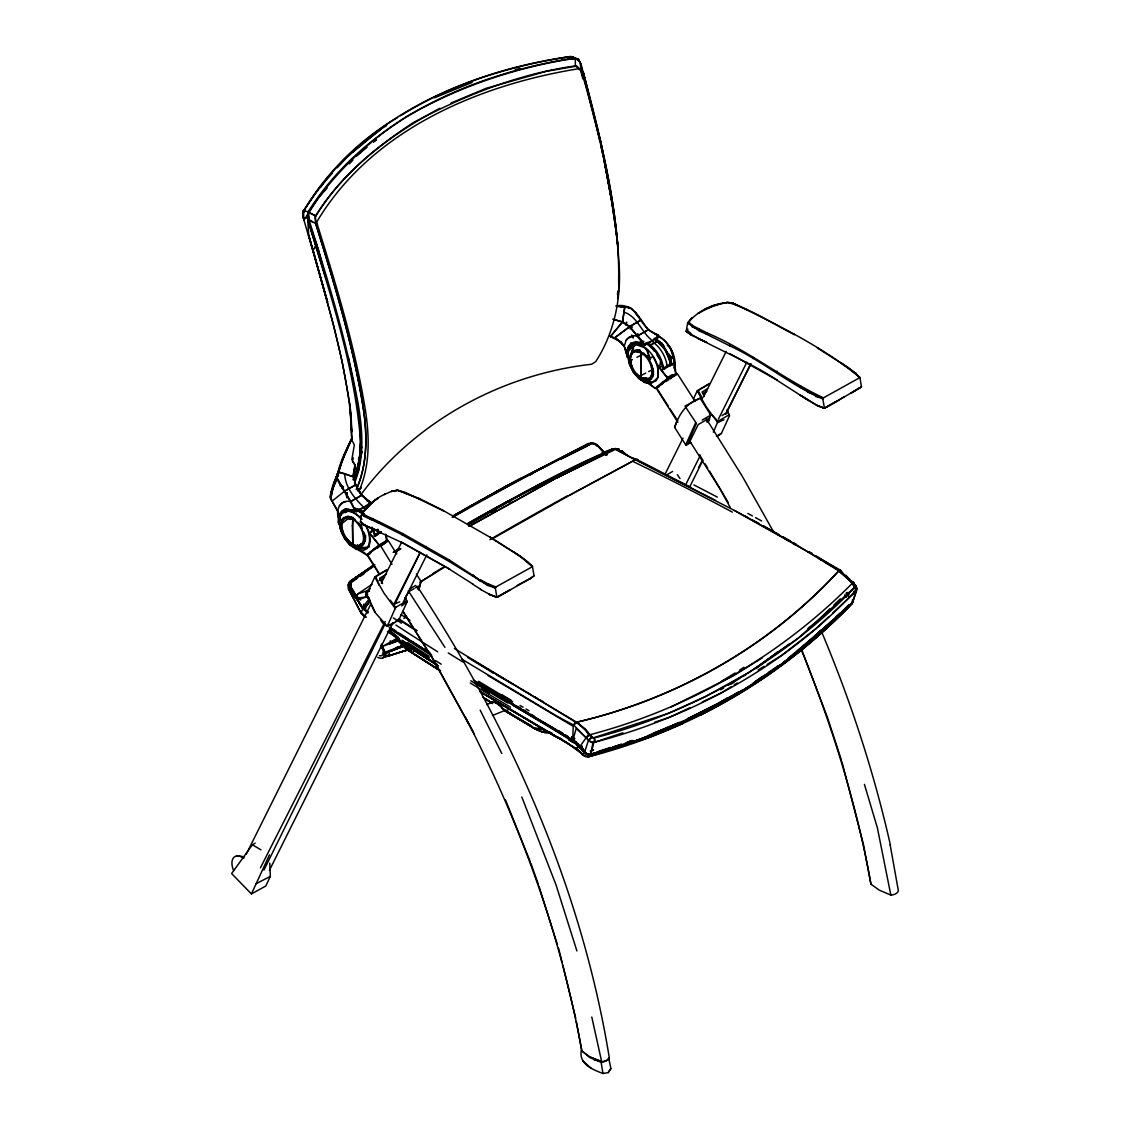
<?xml version="1.0" encoding="UTF-8"?>
<svg xmlns="http://www.w3.org/2000/svg" width="1130" height="1130" viewBox="0 0 1130 1130"><rect width="100%" height="100%" fill="white"/><g stroke="black" fill="none" stroke-linecap="round" stroke-linejoin="round"><path stroke-width="1.5" d="M354.467 483.23C364.806 457.82 362.546 429.626 358.041 403.212C346.543 341.147 328.11 280.607 309.21 220.463L312.417 222.045M619.254 266.948C621.048 300.029 613.858 333.548 595.764 361.586L591.682 364.241C501.127 374.369 415.148 421.617 360.611 494.997M359.99 603.491L362.25 607.94C359.284 599.691 344.749 590.157 350.78 580.848L374.892 564.562M631.825 350.879L631.783 354.269L633.633 345.441L635.314 343.577L631.543 345.978M417.281 586.456C510.915 728.822 581.795 888.773 609.282 1057.652A8.899 5.41 2.8 0 1 601.739 1062.002L590.044 1056.988L581.837 1051.041L576.342 1021.52M890.129 844.76L898.378 890.751A8.899 5.41 2.8 0 1 890.836 895.101L879.14 890.073L870.933 884.14L863.475 844.576L841.935 761.846M347.235 497.016L347.305 493.81M369.778 588.815L365.739 592.445L366.445 596.951L369.016 599.126L362.504 607.615L367.787 612.446M582.868 78.959L580.693 70.681L580.905 63.577L600.948 142.634L613.689 211.734M454.359 648.507L579.987 724.711L594.691 739.458L590.637 754.473L585.736 753.597L575.283 742.184L542.386 721.858M365.696 616.599L360.654 612.276L348.478 589.083L347.786 584.846L350.78 580.848L350.667 586.498L358.817 599.748M690.967 442.748L685.726 444.895L674.638 427.408L676.573 421.942M338.463 518.571L338.054 511.777L330.299 497.85L330.638 493.485L332.87 485.18L338.562 472.072L344.678 473.654C345.074 487.087 354.594 498.57 363.945 507.427L369.51 503.344L369.877 502.017L366.727 500.604M349.565 583.165L349.65 581.583L374.016 564.972M361.657 450.955L360.738 453.596L359.721 453.681L360.385 452.579M618.675 288.899C620.328 262.541 617.178 236.099 612.969 210.109M580.693 70.681L580.312 62.164L575.241 58.308C516.255 67.179 459.119 86.516 407.337 116.136C368.253 140.911 333.774 173.384 308.575 212.313L309.083 219.615L315.736 223.655C333.265 279.378 350.06 335.511 360.823 393C366.727 424.795 369.807 459.091 356.416 489.53M416.377 574.04L420.982 581.357L418.806 590.171M709.202 420.544L710.304 414.329L700.162 398.226L685.006 406.108L696.391 423.425L687.012 444.966M633.125 352.588L633.534 346.091A22.148 12.783 60 0 1 635.06 343.718M618.746 270.508L619.014 267.061L618.661 279.407M651.53 368.196L651.812 364.99M654.807 334.311L657.943 334.96L658.112 337.672L658.578 335.398L648.281 329.791L646.219 330.921L637.772 335.794L641.798 341.514L629.848 326.499L622.531 321.782L624.805 306.823L617.164 306.032M346.938 495.999L347.263 492.609M338.506 517.893C335.229 509.884 340.85 499.022 350.385 501.621L354.919 510.52L344.791 509.206L339.396 514.093L338.647 523.586L338.647 519.447M617.587 298.574L618.491 290.509M353.28 474.162L355.216 465.461L353.492 479.671M617.46 294.478L617.856 291.102M618.633 284.365C620.328 212.143 600.553 141.603 583.25 72.08C598.307 128.594 612.587 185.814 617.7 244.207L615.059 221.212M354.721 469.854L354.975 465.08L352.546 461.111M337.927 511.678L330.68 498.711L332.601 489.106L336.952 478.979C338.294 464.868 345.667 451.025 351.896 438.2M372.038 527.145L371.304 532.103L369.468 533.035L370.188 540.719M657.83 335.737L658.578 335.398L652.575 340.78L643.832 343.859L637.772 335.794L648.281 329.791C639.608 318.829 633.054 302.445 616.076 305.962M573.927 725.319L575.099 722.677L573.927 725.319L589.648 741.421L593.052 742.438L594.846 740.955L594.691 739.458M330.214 496.847C336.302 476.719 342.644 456.393 352.278 437.437M330.68 498.711L333.548 486.296L336.952 478.979L350.385 501.621M392.35 654.807L387.83 656.191L389.483 654.892L388.889 651.982M351.797 459.825L354.34 444.966L351.953 440.276L349.806 404.088L342.122 361.402L333.308 324.013L308.674 235.111L307.741 219.785C329.565 292.585 354.905 365.668 360.583 441.901C359.199 451.943 360.724 462.354 358.154 472.199M364.51 533.275L364.072 539.293L364.976 541.016L363.804 543.092L360.639 543.94M489.12 594.281L496.988 597.318L489.12 594.281L496.988 597.318L530.012 578.701L534.01 575.862L532.513 566.624L520.803 556.624L490.491 537.499L442.932 510.365L419.456 498.613L397.689 490.208L392.039 491.084L384.412 494.502L385.132 494.149C375.697 498.175 368.182 505.378 361.911 513.331L360.399 521.749L363.069 524.617L402.718 542.909L449.655 569.167L402.718 542.909M851.13 393.042L861.456 386.813L851.13 393.042L861.456 386.813L859.958 377.575C821.99 346.274 776.508 324.381 732.424 302.854C715.813 301.442 698.227 310.524 687.662 322.982L686.15 331.401C715.488 349.029 748.371 360.993 777.115 380.118L730.164 353.845M408.848 648.987A4.125 2.387 0 0 1 406.941 647.236L407.139 646.176M420.982 581.357L418.863 589.239M710.304 414.329L708.171 422.21M361.812 446.859L354.862 478.71C367.434 438.765 355.809 396.814 348.294 357.179M547.768 724.711L575 741.69L584.591 752.227L587.826 754.374L590.637 754.473L593.052 742.438M365.739 592.445L365.668 595.213L366.826 595.75L367.617 594.535L366.445 596.951L357.363 599.959L362.772 607.601L367.208 611.655M626.034 324.847L626.684 322.064M625.992 325.045L626.543 322.643M330.737 493.683L338.054 472.171L334.099 482.397M369.665 503.09L366.982 506.367M353.295 457.862L352.504 461.04L355.088 465.08C351.232 477.948 356.43 492.242 367.151 500.096L361.727 495.18L350.794 501.536L355.216 510.506L363.945 507.427M346.402 496.056L346.981 493.754M628.817 357.377L627.39 357.038L624.17 346.317L626.062 340.427L627.531 338.506L633.478 335.78L637.136 335.935L643.493 343.873L638.422 342.348A23.561 13.701 55.9 0 0 631.5 343.365L629.791 344.735A23.631 13.659 55.8 0 0 626.995 352.108L627.249 356.925L628.266 357.589M395.331 608.66L384.059 593.264L374.793 577.049C388.522 569.407 394.017 565.212 374.793 577.049L366.713 594.521L374.722 612.065L387.251 626.303L395.67 607.361L406.616 601.047L405.345 597.827M727.197 410.797L728.991 414.922L718.044 421.236L713.298 432.168M600.016 141.377L580.17 62.503L578.037 58.944L574.888 57.884C471.422 73.987 365.753 120.613 307.996 211.96L307.233 217.765L308.886 218.881L308.207 214.982L307.233 217.765L303.419 218.09L303.405 210.632L303.334 217.991L327.629 302.091L311.668 245.38M360.018 453.215L360.865 450.15M353.167 479.727L353.902 477.157L355.625 484.855L344.622 491.155L350.794 501.536L361.727 495.18L369.877 502.017L369.496 504.305L369.326 501.593M355.682 473.639L357.659 466.944M358.634 463.583L362.08 451.859M358.62 463.851L361.487 454.133M853.094 594.479L854.139 591.145M730.856 697.775C775.491 672.223 816.439 640.3 852.26 603.42L856.06 591.287L832.852 612.94M369.369 597.911L366.445 596.951L356.699 598.123L356.529 596.245L357.786 593.914L372.067 584.309M331.203 492.454L333.915 484.078M488.188 675.613L573.221 726.322L572.741 740.079L579.916 746.52L584.521 752.41L588.419 740.461L591.117 737.904C588.928 730.926 582.063 726.576 576.54 722.24L574.591 724.033M584.591 752.227L587.826 754.374L590.637 754.473L622.291 745.292L656.417 733.229L685.43 720.997L744.755 689.568L784.856 662.505L852.26 603.42L856.752 590.255L856.597 587.431L853.404 582.261L851.893 582.769L838.799 570.834L793.726 543.248L734.486 510.478L615.327 449.415L555.536 478.47L469.049 526.396M492.864 702.408C496.536 700.219 501.889 707.38 504.15 710.261L537.937 730.319L545.267 732.847L552.033 733.088M417.45 589.041L418.51 586.046L415.416 587.826M706.759 422.013L707.818 419.004L698.185 424.569L689.893 441.435M839.844 570.325L840.904 570.678L838.799 570.834C769.502 646.657 676.319 698.905 576.54 722.24L585.552 729.698L588.617 734.881L587.021 737.17L590.058 734.698C688.975 708.694 780.265 655.852 852.317 583.278L853.814 582.769M359.001 491.084C369.807 466.662 369.524 439.175 365.88 413.199C355.752 348.958 336.599 286.582 317.375 224.588L316.894 221.72C371.29 130.444 477.609 85.061 578.659 68.718L580.764 69.382C598.66 127.224 610.85 186.761 617.941 246.877M358.478 459.896L361.529 452.028M358.959 458.568L360.738 453.596M356.374 489.276C366.445 466.45 367.222 440.841 364.383 416.391C355.06 350.625 335.172 286.978 315.736 223.655L315.425 215.802L308.575 212.313L315.595 215.872C339.932 176.845 375.443 147.465 413.481 122.464C464.43 95.584 518.034 73.944 575.396 65.879L579.634 69.721M628.478 456.322L622.22 451.138L624 453.37M352.885 475.659L354.001 472.962M674.638 427.408C678.862 414.329 686.574 402.789 700.162 398.226M852.26 603.42L852.995 599.578L851.879 603.66C781.056 677.251 689.06 729.359 590.284 754.699L589.86 754.289M636.458 336.359L637.814 333.576M362.702 608.533L364.044 606.542M380.485 619.65C386.545 630.808 391.503 624.65 399.045 619.494L407.111 601.866L405.289 597.445M717.282 436.378L721.406 433.383L729.486 415.741L727.042 409.851M633.28 372.01L629.565 364.552L627.955 353.619L628.562 350.611L636.02 344.65L644.679 347.772L647.589 350.159L649.143 358.973L652.773 356.444A21.456 12.388 60 0 1 655.598 381.276L645.131 382.788L638.846 378.649L633.28 372.01L629.212 357.857L632.051 350.837L638.944 350.088L649.143 358.973L653.225 369.284A17.148 9.902 60 0 1 641.035 379.03L633.549 371.431M673.452 357.617L669.624 346.712M381.432 581.371L383.635 576.597M255.196 843.149L252.386 844.774L231.622 873.532L251.411 893.943L269.463 854.887M693.495 398.876L697.168 390.923C716.392 379.087 710.897 383.296 697.168 390.923L706.434 407.139L717.705 422.549L723.977 419.753M703.806 395.246L705.275 392.068M352.037 438.158L341.119 463.526L337.079 477.905L344.622 491.155L355.512 484.883M333.76 483.795L339.438 471.62M588.617 734.881L586.357 737.989L591.315 742.156M397.591 117.534C358.916 140.12 325.892 172.961 303.349 211.677L303.419 218.09L302.854 213.598L304.803 210.703M269.802 863.165L270.324 876.414L265.762 886.033L251.411 893.943M632.447 347.913L633.633 345.441M263.954 870.058L385.231 623.661M394.554 604.705L420.219 552.584M695.614 422.804L685.726 444.895L689.922 442.565M689.639 487.03L702.987 460.193M725.742 414.413L750.857 363.902M351.374 439.838L343.972 455.997L338.562 472.072L353.732 476.973L344.678 473.654M246.213 854.28L371.064 603.618M381.276 583.122L401.687 542.132M269.406 870.354L393.014 622.644M403.241 602.135L426.858 554.802M664.963 474.374L683.014 438.115M703.439 397.124L726.209 351.402M686.207 483.697L700.374 455.291M718.482 419.004L746.831 362.207M336.231 479.459L338.534 474.854M496.861 597.318L510.35 589.719L496.861 597.318L495.35 588.08L488.118 585.51L449.655 560.198L402.718 533.572L379.242 521.82L378.635 523.049L364.058 516.297L361.911 513.331L372.151 502.596L378.225 497.836L377.505 498.189M472.51 576.173L473.131 574.944L480.024 581.088L480.589 579.845L488.64 584.238L488.118 585.51L449.048 561.426L402.111 534.801L402.718 533.572M425.572 547.669L426.194 546.44M449.048 561.426L449.655 560.198M687.662 322.982L692.704 325.652L692.012 326.824L699.456 329.423L698.792 330.624L706.702 332.771L692.704 325.652L688.763 322.149L691.857 317.982L687.662 322.982L698.792 330.624L706.081 334L706.702 332.771C747.933 350.187 783.245 378.96 823.431 397.859L859.958 377.575L848.263 367.575L817.315 347.927L817.936 348.45M851.625 392.689L824.448 408.269L822.81 399.017C789.997 384.85 762.185 360.738 729.556 345.752L730.164 344.523M753.018 358.62L753.639 357.391M776.494 372.377L777.115 371.149M800.577 385.895L799.969 387.124L808.049 390.782L807.47 392.039L816.1 395.189L815.563 396.461L823.431 397.859L822.81 399.017M405.02 598.123L408.862 591.611L414.103 588.589M698.608 467.58L702.563 459.726M726.279 412.563L750.8 363.846M260.437 867.812L385.146 621.528M393.876 604.282L420.092 552.514M608.194 1072.61L610.878 1068.5L608.689 1057.991L607.545 1059.94L601.146 1062.355L589.45 1057.327L581.272 1050.293C578.758 1064.149 592.629 1069.531 602.968 1073.5L608.194 1072.61L610.878 1068.5M570.113 57.235L572.006 56.585L574.888 57.884L570.509 56.5C466.831 71.162 360.329 118.029 303.97 210.378L303.137 211.296L318.137 189.713L332.559 172.848M495.985 586.922L495.35 588.08L488.64 584.238L495.985 586.922L532.513 566.624M357.476 544.787L358.422 546.044L362.08 544.462L364.976 541.016A15.636 9.026 60 0 0 365.47 535.225M314.973 247.272L316.824 244.264M316.753 244.758L313.024 250.436L308.561 234.998L311.188 243.755M304.012 220.138L318.886 197.072L325.369 189.162M480.405 691.588L566.3 742.269L580.184 752.453L578.122 750.038L574.76 747.622L584.563 755.956L588.73 756.761C687.111 731.477 778.697 679.61 849.266 606.344L849.972 605.242M349.128 583.377L350.78 580.848M370.061 599.988L364.58 609.48L363.295 608.35L367.617 612.05M571.173 738.497L573.984 740.249L573.249 741.351L584.309 752.566A5.212 4.068 37.6 0 0 588.772 754.897L590.143 754.755C640.894 741.139 690.515 721.957 735.432 694.47M587.543 735.757L579.916 746.52L582.176 748.908L577.585 745.193M320.426 187.538L324.324 181.746M683.071 723.426L649.637 737.325L588.73 756.761L585.608 756.577L582.769 754.755L585.255 751.747L581.95 747.778M611.217 747.65L590.143 754.755L588.73 756.761L587.727 756.436M844.11 611.132L850.749 604.296M687.902 329.07L686.15 331.401L691.56 335.285L706.702 342.334L698.298 338.859M395.994 647.773L404.639 645.145L406.108 643.196M360.654 612.276L363.154 609.056L349.933 588.306L348.478 589.083M358.069 491.423L361.346 487.411M358.733 490.575L360.964 487.835M345.003 512.074L348.789 509.037M318.886 197.072L327.093 188.131M349.368 163.878L352.885 160.05M356.402 156.222L366.643 147.084M337.249 167.749L347.828 156.307M849.195 604.607C824.632 632.221 795.308 655.216 765.052 676.263A808.953 657.985 51.4 0 1 718.765 704.428M851.512 581.046L855.707 586.145L856.978 588.885L856.017 590.171C786.423 665.203 693.199 716.434 594.606 742.226L622.913 732.805M626.062 340.427L629.255 337.093L633.478 335.78M339.268 505.929L342.291 502.779L345.865 501.579M840.48 612.94L822.259 630.286L787.596 658.776M654.115 338.237C664.595 343.054 668.141 354.834 672.209 364.637L667.124 365.781L662.9 369.185L672.209 364.637L670.161 359.552L673.72 357.391L676.023 373.748L669.906 377.138L666.361 376.459L656.827 363.761A21.625 12.487 60 0 0 632.574 345.286A21.625 12.487 60 0 0 635.908 375.33L641.134 379.892L648.083 383.084L655.457 388.423L658.55 385.514A37.996 2.712 -32.9 0 1 667.788 378.493L676.023 373.748C672.731 366.346 675.232 357.8 671.573 350.47A21.625 12.487 60 0 0 658.31 336.274M576.54 722.24C676.545 699.089 769.05 646.289 838.799 570.834L849.223 579.732L854.337 585.834L854.421 587.755C783.867 660.866 692.422 712.748 594.154 738.017M849.167 604.522L835.748 617.827L797.286 650.894M847.076 607.926L807.159 644.594L793.345 655.414M657.716 387.166L655.457 388.423L648.083 383.084L643.719 381.615L651.092 383.692L658.183 377.364L658.098 366.402L663.013 366.911L664.03 369.369L668.197 365.922L672.209 364.637M818.629 633.04L822.315 629.466M830.14 608.618L816.171 621.994L807.964 628.351M833.94 604.96L840.296 598.872M813.106 638.549L806.764 644.524L813.205 638.959M818.177 633.761L821.976 630.173M829.59 622.983L832.118 620.596M385.711 534.575L386.488 540.776L379.172 545.126L366.826 555.056L364.199 552.542L350.046 544.914A21.625 12.487 60 0 1 340.384 516.099A21.625 12.487 60 0 1 361.106 518.458M655.457 388.423L667.802 378.493L673.494 375.315L670.005 378.903L674.667 375.075L672.647 376.813M828.996 616.542L816.1 628.577L781.96 655.188L767.072 664.454M822.202 631.515C786.127 665.288 744.359 692.718 700.431 715.191M826.058 627.913L840.24 614.734M356.275 155.954L366.855 147.253M818.29 632.602L820.832 630.243M835.974 618.308L827.132 626.444M838.517 615.963L841.073 613.604M818.36 634.509L822.117 631.048M633.534 346.091L635.795 344.029M832.372 620.37L799.984 650.047L783.923 662.42M836.256 616.811L840.141 613.251M844.025 609.692L849.209 604.946M789.164 644.1L755.306 668.367M385.768 534.264L387.392 540.38L375.555 547.768L366.826 555.056L352.504 546.539L355.131 545.31M372.095 528.656L375.414 536.001L381.347 531.75L375.414 536.001L374.27 535.832L378.084 532.668M379.383 574.407L367.165 555.113L380.203 545.14A8.8 1.836 -21.3 0 0 388.183 540.521L396.644 553.855M383.254 544.575L386.87 541.553M677.873 422.338L656.248 388.212L669.285 378.239A8.8 1.836 -21.3 0 0 677.28 373.62L695.035 401.277M353.069 151.971L380.612 129.258L386.573 125.614M363.352 607.107L364.75 605.963L365.597 608.307L364.891 608.9L363.352 607.107L364.157 608.152M674.808 375.64L677.28 373.62M655.612 339.735L658.324 337.249L658.154 336.26M795.096 653.917L769.587 673.042M800.28 649.736L805.464 645.569M369.115 602.488C361.346 613.731 359.425 603.448 356.529 596.245M650.131 381.46L648.083 383.084L645.075 378.07L641.134 379.892M373.606 141.9L376.318 139.767M630.032 328.844L632.461 326.909M369.369 602.417L362.772 607.601L359.411 602.728M789.206 658.663L756.662 681.842L746.04 688.156M376.982 548.431L387.392 540.38L369.934 552.146M755.998 668.607L777.878 651.657M344.226 491.423L332.093 501.113L330.44 497.793M350.286 519.518L352.927 517.512M624.17 346.317L620.695 341.839L614.833 338.124L617.573 339.494L624.212 346.204L621.006 342.122L610.242 336.415L614.494 337.969L629.424 326.768L637.136 335.935M777.638 666.714L780.406 664.595M783.189 662.491L785.957 660.372M798.444 650.866L805.379 645.583M362.561 514.743L359.82 516.806L362.066 519.263M378.225 497.836L371.431 502.963L372.151 502.596L361.911 513.331M614.494 337.969L629.509 326.853L622.376 322.149L614.946 319.832M369.934 588.772L367.307 590.75L369.411 591.131L366.939 590.877L357.786 593.914M590.044 738.766L592.134 737.212L593.095 737.918L668.734 713.2L705.219 696.702L749.204 672.308L798.416 638.055L854.661 587.388L851.893 582.769L853.404 582.261L853.348 583.136L845.607 575.114M517.258 585.425L530.507 578.348M837.316 401.023L844.223 396.729M401.602 605.878L407.111 601.866L406.616 601.047M722.098 415.671L725.248 413.382M530.012 578.701L534.01 575.862M771.96 670.118L777.708 666.064M403.848 618.407L406.659 616.415M755.363 681.376L761.126 677.336M789.912 657.123C812.188 641.487 832.118 622.658 851.257 603.378L852.613 602.488L852.514 599.564M361.162 519.094A21.456 12.388 60 0 0 339.932 517.243C337.446 528.6 343.901 538.798 352.419 545.663A17.148 9.902 60 0 0 364.609 535.931L360.512 525.605L362.942 523.925M606.782 455.15L595.778 443.822L591.216 442.734L589.535 443.906L593.787 443.426L597.332 445.46L606.499 455.348M759.883 679.737L728.299 699.428L732.72 696.645M764.049 676.87L766.818 674.963M395.387 621.557L399.045 619.494M716.448 436.321L721.406 433.383M351.472 582.317L357.235 578.376M360.131 576.399L364.453 573.447M373.903 565.085L349.297 582.261L357.235 577.656M373.507 141.815L376.417 139.852M373.38 565.367L351.289 580.792L374.341 565.72L350.738 582.388L351.148 587.586L358.464 600.524M752.439 683.664L778.189 666.29M395.542 551.948L399.78 549.194M663.239 383.282L657.844 386.785L667.802 378.493L658.098 366.402L659.92 365.47L660.655 360.512L658.903 356.741L654.214 349.933L648.521 344.848M665.951 381.53L668.649 379.779M393.254 552.4L398.876 548.799M342.927 512.61L346.684 510.223M393.508 552.302L399.314 548.615M737.141 693.862L741.562 691.066M744.515 689.215L748.936 686.433M753.357 683.65L757.778 680.853M394.511 551.906L398.975 549.109M722.48 303.334L727.197 302.43L713.411 305.58L698.043 313.434L698.764 313.081M419.965 582.218L434.655 573.094M762.326 657.801L732.932 676.065L671.178 706.9M731.364 686.659L720.94 693.142L702.253 701.928M734.331 684.808L737.311 682.958M758.145 670.005L764.092 666.305M365.541 509.672L364.03 507.554L365.343 509.771L361.868 511.805L360.385 509.39L367.264 505.449L367.815 506.777M727.324 697.846L718.539 703.284L687.718 718.624M768.315 672.449L771.239 670.627M667.081 366.275A22.092 12.755 60 0 0 654.157 343.026L652.646 340.907L653.973 343.139L650.499 345.173L649.016 342.786L655.894 338.788L657.378 341.204A21.851 12.614 60 0 1 669.666 360.71L670.245 364.298M400.557 115.712C451.746 83.747 510.788 65.625 570.255 56.585M420.388 581.894L445.093 566.808M439.923 108.254C390.966 134.512 344.212 168.879 315.129 217.186L315.736 223.655M720.742 689.823L723.68 688.043M728.087 685.402L739.839 678.325M742.777 676.559L745.715 674.794M666.531 475.038L672.604 471.45M365.343 509.771L361.868 511.805A21.851 12.614 60 0 1 363.733 513.373M653.973 343.139L650.499 345.173A21.851 12.614 60 0 1 663.211 366.939L663.381 369.468M453.285 516.834L521.382 478.838L591.216 442.734M349.933 588.306L351.148 587.586L349.128 586.089M467.961 524.673L515.012 497.991L570.735 468.908L613.18 448.751L618.223 449.415L615.299 448.384M453.85 515.605L510.252 484.007L588.871 443.384L502.469 488.132L452.819 516.085M409.978 588.772L415.798 585.411M730.856 684.173L733.766 682.492M667.491 377.406L672.463 374.553M367.165 555.113L370.315 553.46M659.397 386.559L656.248 388.212M452.198 517.356L466.789 508.924M467.453 523.713C508.797 500.322 550.578 477.453 593.815 457.749M379.087 580.538L384.483 577.43M702.818 393.636L706.857 391.305M384.595 651.685L383.367 652.391A7.515 4.336 60 0 1 379.355 655.683M408.933 644.75L384.497 653.055L384.285 651.869M404.639 645.145L408.777 647.561L410.119 646.784L412.168 649.383M702.196 420.049L710.233 415.43M454.966 514.828L510.252 484.007L589.281 443.935M468.244 524.645L515.012 497.991L553.516 477.595L613.957 448.963L555.536 478.47L469.261 526.368M400.387 643.422L402.534 642.193M508.062 501.07L473.046 520.492M492.313 538.826L573.291 493.16L635.272 459.783L637.052 459.26L638.153 460.122L632.263 457.834M467.862 523.529C515.506 497.228 563.023 469.953 613.18 448.751L619.24 449.302L619.749 450.757L622.771 452.622M370.456 553.008L366.826 555.056L369.086 553.813M483.372 515.916L486.281 514.277M557.895 475.631L546.581 481.959L549.717 480.363M560.72 474.049L566.752 471.012M465.97 508.472L520.633 478.357M383.381 651.699L384.723 650.951L383.381 652.42L383.381 651.699L384.553 652.391L403.735 645.385L403.664 642.843M725.248 701.123L700.826 714.146M491.522 512.215L495.83 509.828M484.968 498.669L556.68 460.418L591.64 443.299L597.586 445.319L604.494 452.833M596.4 445.969L597.586 445.319M400.543 642.914L403.396 641.346M347.885 511.099L344.918 512.723A22.148 12.783 60 0 1 346.43 510.35M508.02 502.356L511.113 500.675M569.548 495.208L635.272 459.783L620.158 451.548M508.175 502.229L511.156 500.632M535.14 488.852L539.745 486.423M529.377 475.334L532.357 473.781M718.299 704.725L696.49 715.813M534.335 488.513L538.968 486.112M552.909 478.88L557.556 476.465M632.489 359.623L629.537 361.148L632.136 350.978L644.312 353.506L636.925 357.32M645.71 373.098L638.337 376.926L650.513 379.454L653.098 369.284L648.662 371.572M534.405 489.248L539.081 486.818M556.257 477.948L559.378 476.323M816.566 405.232L824.448 408.269L837.81 400.67L824.307 408.269L816.566 405.232L799.969 394.992L815.832 404.653M256.143 883.674L270.324 876.414M552.852 478.767L557.57 476.38M556.666 477.835L590.51 460.8L578.009 466.987M690.289 717.522L718.539 703.284A808.289 657.42 51.3 0 0 731.703 695.896M718.751 704.386L690.458 718.652L650.372 735.559M637.405 351.924L640.103 350.568M560.847 459.105L587.205 445.955L587.035 444.528L589.125 445.418M560.96 459.063L587.205 445.955M486.818 704.682L494.686 700.784M672.689 726.858L656.643 733.582M434.414 97.844L472.156 82.377M493.061 701.801L497.426 703.425L505.393 711.053L508.105 709.739M442.932 510.365L443.539 510.873L404.469 492.059L397.591 490.448L391.319 491.437L392.039 491.084M387.053 626.077L392.774 623.336M413.128 651.558L415.755 650.202M681.955 723.172L697.719 715.686M854.337 585.834L855.975 585.58L854.337 585.834L845.862 576.385L838.799 570.834M689.794 707.775L669.539 717.296L654.553 722.282M396.122 603.406L399.723 601.796M679.314 722.48L647.462 735.941M687.224 718.948L706.222 710.459L743.851 689.455L695.628 715.686L652.236 734.147M673.96 726.731L680.359 723.878M389.483 654.892L382.745 657.815A9.986 5.763 60 0 1 377.745 657.321M667.166 727.734L678.367 722.918M450.941 103.084L486.168 88.324L546.101 71.374L576.936 66.049L579.747 69.523M672.392 727.381L645.329 738.144M704.951 309.126L720.912 303.631M492.553 715.46L505.407 710.261M707.606 388.593L702.083 391.997L704.23 396.009M386.432 574.224L379.708 578.122L382.576 583.476M685.43 720.997L638.295 739.924L590.637 754.473M403.438 645.428L399.201 641.021L399.116 642.518L400.486 641.925L405.26 645.23L384.807 652.872L382.745 646.289A10.057 5.805 60 0 0 381.29 644.157M653.338 733.201L665.627 728.341M613.18 448.751L601.668 453.116M619.24 449.302L617.545 449.952L620.483 451.746L622.22 451.138M849.266 606.344L847.952 606.203M642.094 739.373L589.366 755.984M640.202 739.698L623.76 745.814L603.307 751.111M645.131 737.862L653.366 734.797M345.385 517.893L349.142 516.537L346.981 517.102M621.486 745.122L632.857 741.111M404.314 647.49C424.244 660.711 399.413 644.905 407.888 649.821L387.83 656.191M494.304 702.013L501.805 706.533L494.756 701.815M392.265 654.722L407.591 649.934L400.331 652.151M612.841 747.1L620.977 744.345M627.475 742.142L632.362 740.489M591.866 742.678L595.199 741.548M407.21 649.821L382.745 657.815L384.497 655.471L384.807 652.815L404.017 645.894L407.21 649.496L406.263 649.044L408.862 650.301L406.179 646.106L407.28 646.854L411.193 652.349L405.402 648.549M584.521 752.41L586.117 753.47L584.139 751.182M598.815 751.21L610.511 747.467M627.207 742.142L632.207 740.546M612.757 747.156L622.009 744.204M625.102 743.229L629.721 741.746M395.415 647.97L403.735 645.385L401.503 644.072M590.143 754.755L613.279 747.834M618.251 746.351L629.82 742.904M584.563 755.956L575.481 748.145L557.019 736.887L574.944 748.145L582.035 746.238M635.78 460.037L637.588 459.529M591.4 753.865L606.909 749.571M515.181 69.721L520.181 68.379M633.902 351.84A15.636 9.026 60 0 1 635.611 350.47L640.23 350.145L635.992 350.78A15.764 9.097 60 0 0 632.433 367.547M359.933 545.041L362.08 544.462M575.481 748.145L582.218 746.365M391.319 491.437L397.689 490.208L420.077 499.121M561.822 59.947L565.155 59.41M568.489 58.859L571.808 58.322L573.998 59.297M348.76 589.168L360.329 611.641M361.755 547.824L369.383 546.849M361.699 611.853L360.442 611.966L365.654 617.432M622.644 451.901L623.435 451.873M547.527 732.297L550.239 732.198M341.034 524.292L338.491 522.809L338.35 519.885L339.24 514.687L341.825 510.93L345.596 509.122L357.066 511.48L345.596 509.122L340.13 514.899L339.24 514.687L338.491 522.809L341.034 524.292L339.706 523.741M648.564 378.409L641.741 378.183L636.529 373.861M640.272 343.831L645.696 344.848L643.436 344.961L638.408 342.503A23.433 13.617 55.5 0 0 627.842 348.068L627.334 357.052L625.229 348.718L626.232 351.487M386.983 655.824L389.073 655.88L382.943 654.129L384.991 655.188M584.86 752.298L577.981 744.246L572.854 740.418L576.201 728.356L585.947 737.523M616.274 306.145L630.074 307.657L616.486 306.23M639.905 341.938L642.631 342.192M658.776 343.125L662.095 343.464L663.974 345.964M348.591 518.811L355.23 519.503M545.324 732.113L541.934 731.746L535.041 728.624L505.393 711.053L520.309 720.135M728.638 302.656C751.916 309.521 772.807 323.773 794.461 334.692L793.853 334.169M236.608 855.622L244.532 856.879M353.422 543.431L350.611 542.866L345.822 537.4M727.395 302.148L732.96 303.32L732.424 302.854L747.523 310.072L746.916 309.549M593.645 1059.601L602.219 1061.621L589.465 1056.875M338.774 523.67L340.201 524.009M635.611 350.47L640.569 351.755M340.144 485.858L343.223 486.677M612.686 319.14L622.531 321.782L624.805 306.823L631.176 308.109C640.456 317.106 644.905 331.415 658.479 335.257L655.541 333.844M340.441 485.999L343.478 486.818M691.56 335.285L687.04 331.796M440.347 670.796L411.588 652.533L408.227 647.504L400.486 641.925L438.553 665.966M619.749 450.757L622.687 451.647M624.297 312.219C637.8 316.753 641.501 332.87 652.575 340.78M378.635 531.199L363.069 524.617L379.242 531.383M472.51 584.041L481.182 589.634M510.082 713.934L512.13 714.993L509.235 712.522M808.628 400.571L776.494 379.934M603.081 453.822L606.273 454.924M610.242 336.415C618.35 338.76 625.851 344.975 626.839 353.803M561.511 738.949L555.889 736.633L485.9 694.936M561.624 738.992C552.259 736.266 544.787 727.07 534.349 728.398L542.457 729.288L567.882 743.314L567.133 742.791M604.79 453.85L606.584 454.5M605.129 453.13L606.909 453.794M303.97 210.378L307.996 211.96M817.273 405.472L824.307 408.269M541.553 731.788L535.041 728.624L538.473 730.404M576.342 741.986L573.249 741.351L474.543 682.139M401.122 644.213L403.735 645.385M379.242 521.82L364.75 515.125L362.97 512.54L364.058 516.297L364.75 515.125L371.346 519.673L371.996 518.472L378.635 523.049L402.111 534.801M582.812 748.639L580.848 746.45L547.64 725.615L513.755 705.84M352.504 546.539L360.131 550.211A21.654 12.416 63.3 0 0 370.16 540.705M367.25 500.576L369.849 501.861L361.642 494.982L357.25 488.457M638.365 461.139L715.516 500.406M706.081 334L729.556 345.752M690.91 487.369L639.693 460.969M744.741 515.902L747.82 517.526M752.439 519.97L758.583 523.232M763.202 525.789L778.584 534.321M734.486 510.478L840.339 570.099L843.644 573.814M783.076 536.849L790.534 541.058M793.528 542.753L796.509 544.434M480.518 589.408L489.813 594.521M605.073 452.735L607.417 454.076M809.334 551.821L812.188 553.46M490.293 671.178L493.344 672.943M496.395 674.695L513.147 684.37M520.761 688.777L523.812 690.529M526.863 692.295L529.899 694.046M534.476 696.687L537.527 698.453M540.564 700.205L543.615 701.97M406.941 647.236L409.357 648.634M526.453 712.31L556.426 729.98M763.089 525.874L770.589 530.281M773.584 532.046L779.587 535.564M784.079 538.205L788.585 540.846M793.076 543.488L796.071 545.253M818.572 558.46L821.567 560.226M824.561 561.991L839.562 570.791M509.489 702.337L526.976 712.705M478.357 683.085L484.403 686.673M487.425 688.467L490.448 690.246M493.471 692.04L496.508 693.834M499.531 695.628L502.553 697.422M505.576 699.202L508.599 700.995M517.681 706.377L520.704 708.157M523.727 709.951L526.75 711.745M531.284 714.428L534.321 716.222M476.013 682.266L555.918 729.599L573.221 740.433L580.198 746.619M476.563 682.675L573.221 740.433M252.386 844.774L260.931 849.831M573.588 57.531L572.006 56.585L573.743 58.802M387.505 631.472L398.057 638.281L399.935 640.724L390.147 633.054M505.393 711.053L534.617 728.681L521.001 720.361M389.977 627.757L395.867 631.289M487.652 688.735L490.575 690.486M493.499 692.238L497.878 694.879M479.685 691.447L554.251 735.687L480.744 692.224M470.631 658.832L576.13 721.971L573.503 725.065L557.57 716.561L462.085 659.327M816.354 556.002L839.703 570.791M475.914 681.616L483.273 686.094M571.78 736.958L574.76 738.78M484.629 698.453L491.931 702.917L484.502 698.326M483.682 698.086L492.694 703.595M558.559 730.616L562.768 733.243M565.565 734.994L568.319 736.703M437.183 665.33L417.027 652.194L432.098 661.77M439.697 670.147L411.588 652.533L439.725 670.627M482.609 697.026L491.493 702.592M513.345 551.723L527.682 561.709L531.948 566.158L520.803 556.624L489.869 536.99L490.491 537.499M572.966 742.255L568.404 739.387L573.786 742.933M410.939 646.388L415.204 651.007L428.538 659.397M429.555 652.843L402.873 635.766M437.197 664.454L399.949 640.95L399.158 638.521L389.384 630.441L398.424 637.588L382.745 646.289L398.311 640.654L401.489 643.959M389.539 627.545L430.346 653.423M431.547 654.764L389.765 627.856M431.561 655.541L389.582 628.661M401.108 614.692L409.978 620.328M440.573 670.881L412.281 652.716M449.048 568.983L473.131 584.238M390.415 627.56L396.206 631.289M399.102 633.153L407.803 638.733M410.699 640.597L429.527 652.716M398.438 619.381L416.024 630.724M571.822 737.014L574.548 738.766M582.769 754.755L585.608 756.577M415.204 651.007L435.516 664.101M410.374 641.515L389.243 627.8M576.484 744.698L582.628 749.43M646.713 343.972L651.431 347.122L654.199 351.133M511.664 714.852L508.924 712.465M659.44 341.641L662.095 343.464M641.134 352.108L650.273 358.478L648.041 355.498M366.939 611.146L364.326 609.31L367.801 613.039M407.422 646.614L408.834 647.645M365.767 617.164L363.027 615.116L365.725 617.22M368.253 612.276L364.1 609.112L368.041 612.375M363.154 609.056L367.278 612.248M362.815 513.755L354.001 508.839L359.891 511.48L362.236 513.868M841.398 363.196L840.791 362.673L855.834 373.211L855.142 372.66L859.393 377.095M509.884 713.454L510.675 714.118M582.67 1060.802L590.948 1068.118M362.504 607.615L363.676 608.646L362.532 607.417M573.984 740.249L578.56 744.388M687.633 330.511L690.868 333.463M628.619 357.603L627.122 356.176L627.856 348.082L629.565 346.797L634.905 343.379L643.479 345.003L648.733 343.704A22.148 12.783 60 0 0 646.6 342.531M357.49 545.691L359.58 547.683M711.844 414.978L718.044 421.236M667.223 345.13L669.356 347.305M360.512 525.605L353.012 518.006L347.729 516.198L341.924 519.221L340.596 524.49L344.65 538.657L350.215 545.282L356.515 549.42L366.982 547.923A21.456 12.388 60 0 0 364.919 524.334M646.487 378.945L648.86 381.389M357.871 545.578L360.23 548.022M657.053 339.918C664.228 344.523 666.276 353.012 672.039 358.464L673.72 357.391L674.61 364.962A21.654 12.557 56.7 0 1 674.144 368.182M383.974 649.934L382.646 648.549A7.515 4.336 60 0 0 381.7 646.628M407.944 649.51L406.927 647.815M655.697 339.749L665.062 349.82L669.666 360.71L670.132 365.894M672.308 358.154L669.963 355.639A15.636 9.026 60 0 1 670.754 362.123M363.705 514.136L360.188 510.35L353.831 507.879L360.103 510.336L356.204 511.692L349.283 510.04A22.388 13.066 56.6 0 0 342.673 511.819L340.37 514.941L339.607 520.845M597.332 445.46L604.183 452.918M854.421 587.755L856.017 590.171M590.058 734.698L592.134 737.212M847.161 592.417L848.983 594.705M405.727 647.631L407.21 649.496M579.422 60.723L578.037 58.944L580.17 62.503M846.638 592.798L848.432 595.1M848.263 595.976L846.186 593.25L848.15 596.047M648.338 356.783L650.216 359.269M357.899 522.978L360.145 525.959L359.651 523.416M390.274 600.157L395.67 607.361M358.832 597.389L360.738 600.101M363.592 604.169L365.499 606.895M844.59 594.889L846.299 597.346M677.294 474.642L680.006 478.583M656.968 355.159L660.655 360.512L664.03 369.369M410.119 646.784L411.588 648.959M444.952 647.363L408.241 590.806M657.646 389.61L668.155 405.938M670.062 408.905L677.718 420.77M706.25 418.75L742.043 475.843L773.146 531.114M408.777 647.561L411.744 652.208M690.105 441.632L720.191 489.106L730.305 507.61M402.887 611.5L431.095 656.022L472.933 731.407M367.603 555.028L378.804 572.854M403.085 611.457L431.095 656.022M631.896 335.214L633.436 337.701M648.818 343.718L651.516 348.068M661.417 364.044L663.211 366.939M699.527 454.896L702.281 459.331M705.021 463.78L707.761 468.216M709.598 471.182L728.2 502.539M728.991 414.922L729.486 415.741M380.203 545.14L391.955 564.294M631.5 335.299L633.054 337.898M358.012 489.742L361.642 494.982L355.668 484.968M366.713 594.521L375.089 612.206M351.599 516.791L352.687 518.656M646.092 378.155L646.883 379.511A15.764 9.097 60 0 0 650.428 362.744M580.848 746.45L584.309 752.566M361.049 605.906L362.645 608.717M698.185 390.683L702.465 398.382M431.476 655.852L474.388 734.246M480.179 710.149L501.762 753.442M465.094 716.59C519.503 821.849 560.918 934.199 581.837 1051.041M645.513 347.842L650.485 358.38M840.734 570.368L841.469 571.95M801.057 649.693L803.218 654.425C832.965 728.638 856.95 805.337 870.933 884.14M366.572 526.552L369.468 533.035L379.172 545.126L369.468 533.035L373.281 530.945L375.414 536.001M372.844 528.204L374.75 534.9M821.524 631.656C850.636 700.699 873.97 772.157 890.454 845.268M802.06 650.668L827.442 717.423L841.469 760.236M521.806 796.975L555.988 884.79L576.893 950.952M630.526 342.983L631.698 345.893M505.534 799.998L530.267 861.738M375.81 576.794L379.186 585.284M504.107 709.259L504.602 710.304M530.916 863.362L538.346 884.324M538.883 886.005L557.486 944.821M864.422 784.347L877.403 827.951L890.836 895.101M313.123 250.267C327.686 305.481 345.399 360.498 350.893 417.591M558.545 948.183L561.963 961.87M562.825 965.288L575.693 1018.172M591.781 1017L601.739 1062.002M600.75 144.81L603.293 156.816M604.027 160.248L611.429 199.77M601.146 1062.355L602.968 1073.5M611.952 203.216L612.46 206.663M357.108 595.821L357.631 599.945L356.995 594.775M374.482 534.787L374.171 531.326A21.851 12.614 60 0 0 373.493 528.868M361.755 526.495L361.981 529.292M346.74 492.609L346.966 497.878M351.006 420.897L351.684 439.09M407.097 647.222L407.167 649.369M668.706 353.831L668.819 358.733M363.535 531.679L363.648 536.566M363.719 539.829L363.804 543.092M575.241 58.308L575.396 65.879M632.63 349.085L632.673 352.052M628.195 356.868L628.153 351.133A22.346 12.967 55.4 0 1 635.074 343.464M233.585 870.495A14.294 8.249 60 0 1 233.585 857.656A14.294 8.249 60 0 1 243.783 858.461M657.039 335.652A21.456 12.388 60 0 1 674.822 366.106M662.9 369.199A16.032 10.156 -65.4 0 1 671.093 364.467M653.592 374.383A15.636 9.026 60 0 1 652.42 376.459M411.193 650.428A4.139 2.204 4.3 0 1 409.696 650.23M640.978 341.133A22.148 12.783 60 0 1 644.001 341.557M510.506 707.182A3056.65 1520.09 6.1 0 1 470.25 682.986M429.442 657.815A3058.755 1530.811 5.8 0 1 401.913 640.202M390.147 640.781A7.515 4.336 60 0 1 391.333 642.871M764.77 675.189A808.289 657.42 51.3 0 1 760.377 678.127M738.653 691.814A808.289 657.42 51.3 0 1 733.102 695.091M489.106 693.58A3066.283 1560.926 5.2 0 1 481.606 689.06M441.223 664.2A3066.283 1560.926 5.2 0 1 435.304 660.485M540.747 468.95A752.58 166.859 -20.8 0 1 590.806 443.61M395.345 552.047A759.784 169.415 -20.7 0 1 400.839 548.559M528.995 710.728A3042.567 1449.804 7.5 0 1 526.015 708.99M523.049 707.253A3042.567 1449.804 7.5 0 1 520.082 705.516M511.085 700.205A3042.567 1449.804 7.5 0 1 501.988 694.809M356.176 577.246A770.688 179.26 -20.1 0 1 361.812 573.362M377.674 529.433A22.092 12.755 60 0 1 378.253 533.021M377.872 529.306A22.092 12.755 60 0 1 378.451 532.908M366.388 548.46A22.063 12.755 59.4 0 1 360.753 547.386M374.284 535.832A16.032 10.156 -65.4 0 1 380.245 531.623M417.125 630.611A3046.056 1524.229 5.8 0 1 399.088 618.986M428.976 656.205A3045.859 1521.474 5.9 0 1 407.577 642.546M512.596 701.688A3062.314 1519.582 6.2 0 1 478.611 681.334M513.26 703.891A3053.076 1517.929 6.1 0 1 473.315 679.949M531.764 725.954A3046.579 1455.242 7.4 0 1 501.664 708.27M493.909 673.296A3075.634 1529.709 6.1 0 1 467.636 657.378M507.78 703.044A3064.631 1521.559 6.1 0 1 470.772 680.797M437.72 651.798A3052.314 1521.799 6 0 1 395.881 625.045M462.806 661.94A3066.213 1537.266 5.8 0 1 448.243 652.928M401.475 623.195A3066.213 1537.266 5.8 0 1 393.297 617.87M633.662 461.803A3061.636 1971.822 -6.6 0 1 732.353 512.102M432.861 573.63A805.45 101.968 -24.8 0 1 443.101 567.401M489.841 539.688A805.45 101.968 -24.8 0 1 567.98 495.533M693.933 484.94A3075.634 1991.074 -6.9 0 1 717.366 497.129M747.891 513.444A3075.634 1991.074 -6.9 0 1 752.467 515.944M755.518 517.611A3075.634 1991.074 -6.9 0 1 761.62 520.944M743.964 667.307A776.098 630.356 49.9 0 1 739.543 670.161M735.093 672.971A776.098 630.356 49.9 0 1 721.576 681.15M348.139 156.477A452.961 310.905 11.7 0 1 356.6 148.75M357.843 147.677A452.961 310.905 11.7 0 1 380.965 129.498M352.348 525.803L352.786 544.25L352.786 519.334L352.348 525.803M640.795 359.269L641.233 377.717L641.233 352.8L640.795 359.269M408.439 649.693L407.591 649.821L408.439 649.693M343.506 517.611L340.681 524.546L350.328 516.89L343.506 517.611M622.376 322.149L610.412 336.542L622.376 322.149M387.392 540.38L381.375 545.55A37.996 2.698 -32.9 0 0 387.392 540.38M392.491 641.261L388.918 644.227L398.311 640.654L397.379 638.888L392.491 641.261M657.378 341.204L654.157 343.026L657.378 341.204M633.379 324.395L629.848 326.499L640.88 320.115L633.379 324.395M602.827 454.613L596.668 457.707L602.827 454.613M404.017 645.894L384.807 653.606L404.017 645.894M593.462 750.052L590.199 751.026L593.476 750.08M408.735 649.298L406.179 646.106L408.735 649.298M361.261 522.173L360.399 521.749L363.606 524.758L361.261 522.173M362.786 614.593L360.88 612.63L362.786 614.593M582.007 753.696L580.665 752.326L582.769 755.108L582.007 753.696M341.641 486.168L339.381 483.245L342.376 488.33L341.641 486.168M638.86 317.149L635.272 312.403L638.86 317.149M382.039 647.448L380.768 645.428L383.169 650.273L382.039 647.448M318.081 248.77L308.179 220.943L325.398 276.765L318.081 248.77M351.105 415.317L349.806 404.088L351.769 431.985L351.105 415.317M630.667 361.642A15.269 8.814 60 0 0 648.394 378.72A15.269 8.814 60 0 0 644.651 355.413A15.269 8.814 60 0 0 630.667 361.642M342.206 528.176A15.269 8.814 60 0 0 359.947 545.253A15.269 8.814 60 0 0 356.204 521.947A15.269 8.814 60 0 0 342.206 528.176"/></g></svg>
